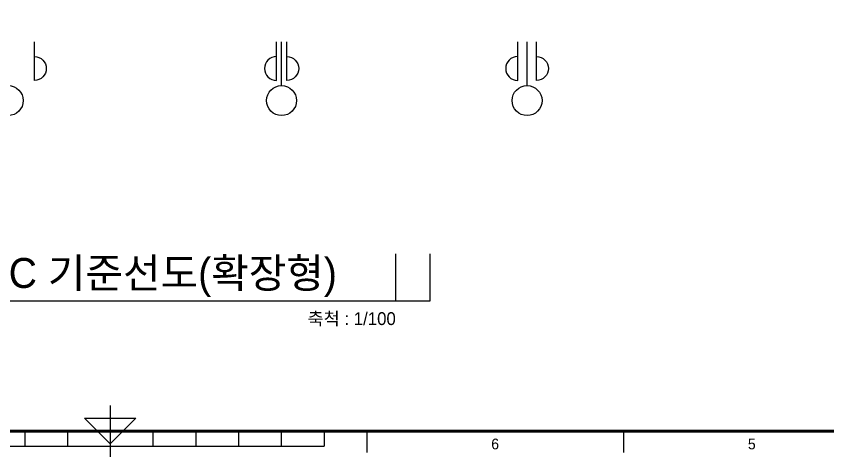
# Model space of a CAD drawing. Header units: millimetres. Extents: x 0 to 92204, y -190080 to 23760.
# Drawn here: x 70105 to 79592, y -159830 to -154680 of the extents above; entities that cross this region are included whole.
import ezdxf
from ezdxf.enums import TextEntityAlignment as Align

# ---------------------------------------------------------------- set-up
doc = ezdxf.new("R2010")
doc.units = ezdxf.units.MM
doc.header["$LTSCALE"] = 100
doc.linetypes.add('AUDIT_D_220706163347-0', pattern=[0])
for name, color, linetype in [('A-치수', 7, 'AUDIT_D_220706163347-0'), ('AA-BORD-FORM', 7, 'Continuous'), ('AA-BORD-TEXT', 3, 'Continuous'), ('AA-XXXX-SYMB', 7, 'Continuous'), ('AA-XXXX-TEXT', 3, 'Continuous'), ('DIM', 7, 'AUDIT_D_220706163347-0')]:
    doc.layers.add(name, color=color, linetype=linetype)
doc.layers.add('Defpoint', color=135, linetype='Continuous', plot=False)
doc.styles.add('HAUD01', font='Dotum.ttf')

# ---------------------------------------------------------------- blocks, each defined once
blk = doc.blocks.new('중심')
at = {"layer": 'DIM'}
blk.add_line((-350, 0), (0, 0), dxfattribs=at)
blk.add_circle((-470, 0), 120, dxfattribs=at)
blk = doc.blocks.new('DIM-1108')
at = {"layer": 'DIM'}
for points in [[(20163, -178910.5, -1), (20163, -179190.5), (20163, -178740.5)], [(22993, -178910.5, 1), (22993, -179190.5), (22993, -178740.5)], [(23113, -178910.5, -1), (23113, -179190.5), (23113, -178740.5)], [(25813, -178910.5, 1), (25813, -179190.5), (25813, -178740.5)], [(26033, -178910.5, -1), (26033, -179190.5), (26033, -178740.5)]]:
    blk.add_lwpolyline(points, format="xyb", dxfattribs=at)
at = {"layer": 'A-치수', "xscale": 1.458333333333342, "yscale": 1.458333333333342, "zscale": 1.458333333333342, "rotation": 90}
for p in [(19858, -178740.5), (23053, -178740.5), (25923, -178740.5)]:
    blk.add_blockref('중심', p, dxfattribs=at)
blk = doc.blocks.new('XR-FORM 청주월명')
at = {"layer": 'AA-BORD-FORM', "color": 2}
for p, q in [((421, 23), (421, 11)), ((401, 17), (401, 13.5)), ((411, 17), (411, 13.5)), ((431, 17), (431, 13.5)), ((441, 17), (441, 13.5)), ((451, 17), (451, 13.5)), ((461, 17), (461, 13.5)), ((471, 17), (471, 13.5)), ((481, 17), (481, 12)), ((541, 17), (541, 12)), ((371, 13.5), (471, 13.5))]:
    blk.add_line(p, q, dxfattribs=at)
at = {"layer": 'AA-BORD-FORM', "color": 2, "const_width": 0.682}
blk.add_lwpolyline([(21, 17), (21, 577), (821, 577), (821, 17)], close=True, dxfattribs=at)
at = {"layer": 'AA-BORD-FORM', "color": 2}
blk.add_lwpolyline([(427, 20), (421, 14), (415, 20)], close=True, dxfattribs=at)
at = {"layer": 'AA-BORD-TEXT', "color": 7, "style": 'HAUD01'}
for s, p in [('6', (511, 13.99)), ('5', (571, 13.99))]:
    blk.add_text(s, height=2.5, dxfattribs=at).set_placement(p, align=Align.MIDDLE_CENTER)

msp = doc.modelspace()

# ---------------------------------------------------------------- linework, layer by layer
at = {"layer": 'AA-XXXX-SYMB', "color": 3}
msp.add_line((66817.1, -158006.2), (74942.2, -158006.2), dxfattribs=at)
at = {"layer": 'Defpoint'}
for p, q in [((74542.2, -158006.2), (74542.2, -157456.2)), ((74942.2, -158006.2), (74942.2, -157456.2))]:
    msp.add_line(p, q, dxfattribs=at)

# ---------------------------------------------------------------- block references
msp.add_blockref('DIM-1108', (50153.9, 23760))
at = {"xscale": 50, "yscale": 50, "zscale": 50}
msp.add_blockref('XR-FORM 청주월명', (50153.9, -160380), dxfattribs=at)

# ---------------------------------------------------------------- texts
at = {"layer": 'AA-XXXX-TEXT', "style": 'HAUD01'}
msp.add_text('P134㎡B형 MC 기준선도(확장형)', height=350, dxfattribs=at).set_placement((67217.1, -157856.2))
at = {"layer": 'AA-XXXX-TEXT', "insert": (74542.2, -158306.2), "char_height": 150, "attachment_point": 9, "style": 'HAUD01'}
msp.add_mtext('축척 : 1/100', dxfattribs=at)

doc.saveas('drawing.dxf')
